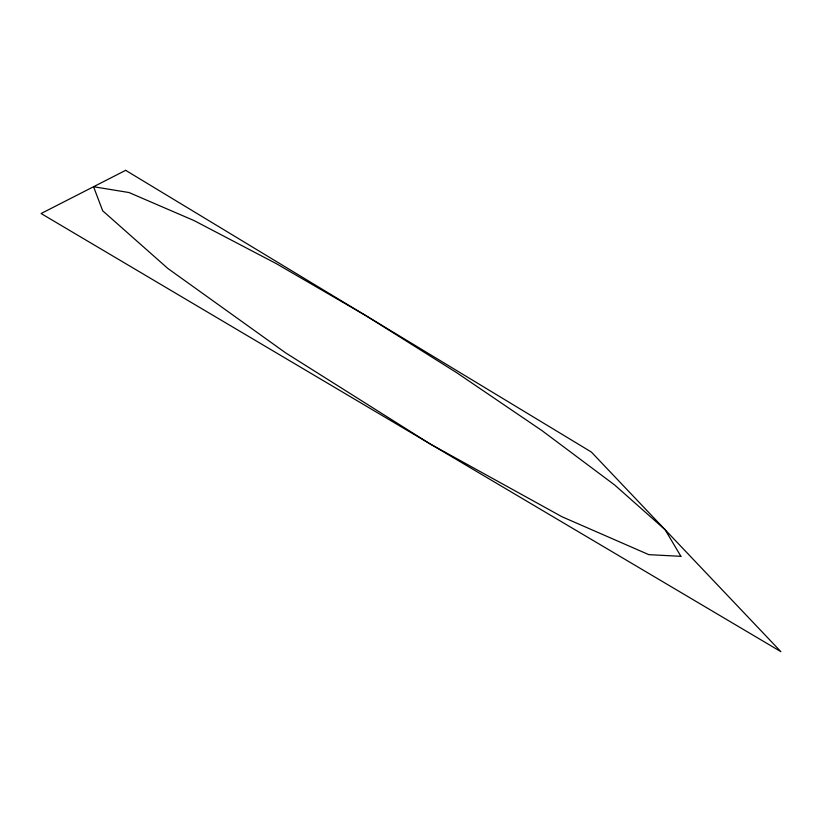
<?xml version="1.0" encoding="UTF-8"?>
<svg xmlns="http://www.w3.org/2000/svg" width="822" height="822" viewBox="0 0 822 822"><rect width="100%" height="100%" fill="white"/><g stroke="black" fill="none" stroke-linecap="round" stroke-linejoin="round"><path stroke-width="1.23" d="M125.663 170.329L41.1 213.525L780.9 651.671L591.357 452.038L125.663 170.329M680.904 556.319L648.846 554.665L561.971 516.74L430.348 444.055L285.676 352.895L167.832 268.455L102.688 210.802L93.554 186.728L128.992 192.533L194.105 220.604L276.223 263.595L366.119 315.792L456.827 372.787L542.068 430.677L614.681 485.011L665.09 529.697L680.904 556.319"/></g></svg>
